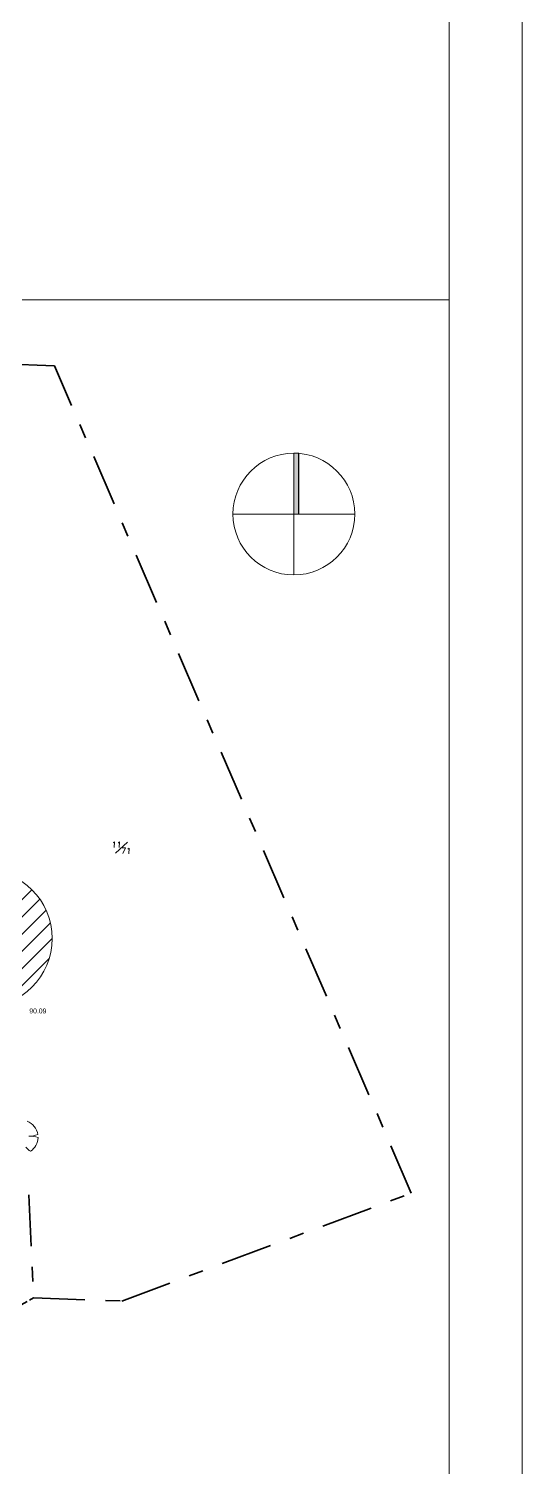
# Model space of a CAD drawing. Header units: centimetres. Extents: x 0 to 44.8, y 0 to 29.7.
# Drawn here: x 38.62 to 42, y 4.99 to 14.86 of the extents above; entities that cross this region are included whole.
import ezdxf
from ezdxf.xclip import XClip

# ---------------------------------------------------------------- set-up
doc = ezdxf.new("R2010")
doc.units = ezdxf.units.CM
doc.header["$MEASUREMENT"] = 0
doc.header["$XCLIPFRAME"] = 0
doc.linetypes.add('9948', pattern=[75, 50, -25])
doc.linetypes.add('Doppelstrichlinie', pattern=[1.093611, 0.529167, -0.211667, 0.141111, -0.211667])
for name, color, linetype in [('A-Fenster Türen', 7, 'Continuous'), ('AB-01_Lageplan_1_0', 7, 'Continuous'), ('AB-01_Lageplan_1_Ebene 500', 7, 'Continuous'), ('AB-01_Lageplan_1_Ebene 510', 7, 'Continuous'), ('AB-01_Lageplan_1_Ebene 7000', 7, 'Continuous'), ('AB-01_Lageplan_1_Ebene 8001', 7, 'Continuous'), ('Layout-Plankopf.Layout', 7, 'Continuous'), ('Layout-Zeichnung.Layout', 7, 'Continuous')]:
    doc.layers.add(name, color=color, linetype=linetype)
doc.styles.add('ERSTELLTER_STIL_2', font='Simplex.shx')
doc.styles.add('ERSTELLTER_STIL_3', font='')
doc.styles.get('ERSTELLTER_STIL_3').set_extended_font_data('Arial')

# ---------------------------------------------------------------- blocks, each defined once
blk = doc.blocks.new('Zeichnung_1_1', base_point=(36.7453, 8.7483))
at = {"layer": 'AB-01_Lageplan_1_0', "linetype": 'Continuous', "lineweight": 0, "true_color": 0x000000}
blk.add_hatch(color=18, dxfattribs=at).paths.add_polyline_path([(40.4709, 11.5288), (40.4709, 11.9461), (40.4364, 11.9461), (40.4364, 11.5288)])
at = {"layer": 'AB-01_Lageplan_1_0', "color": 7, "linetype": 'Continuous', "lineweight": 13, "ltscale": 0.666667, "flags": 128}
blk.add_lwpolyline([(40.4709, 11.5288), (40.4709, 11.9461), (40.4364, 11.9461), (40.4364, 11.5288)], close=True, dxfattribs=at)
at = {"layer": 'AB-01_Lageplan_1_Ebene 510', "color": 1, "linetype": 'Doppelstrichlinie', "lineweight": 35, "ltscale": 0.666667, "true_color": 0xe60000}
for p, q in [((38.7966, 12.5461), (37.9964, 12.5751)), ((41.2406, 6.8734), (38.7966, 12.5461)), ((38.6203, 6.8623), (38.6528, 6.1553)), ((39.2572, 6.1343), (41.2406, 6.8734)), ((37.4439, 5.4953), (38.6264, 6.1409)), ((38.6264, 6.1409), (38.6528, 6.1553)), ((38.6528, 6.1553), (39.2572, 6.1343))]:
    blk.add_line(p, q, dxfattribs=at)
at = {"layer": 'AB-01_Lageplan_1_Ebene 7000', "color": 94, "linetype": 'Continuous', "lineweight": 18, "ltscale": 0.666667, "true_color": 0x00a800}
for centre, radius, start, end in [((38.5688, 7.2582), 0.1155, 8.50407, 69.35102), ((38.6197, 7.4409), 0.1773, 270.4655, 290.90433), ((38.6346, 7.1371), 0.1272, 67.07126, 96.07481), ((38.5675, 7.2576), 0.1167, 304.02717, 358.35124), ((38.6934, 7.2579), 0.1143, 216.38177, 238.02343)]:
    blk.add_arc(centre, radius, start, end, dxfattribs=at)
at = {"layer": 'AB-01_Lageplan_1_Ebene 8001', "color": 7, "linetype": 'Continuous', "lineweight": 13, "ltscale": 0.666667}
for p, q in [((40.4364, 11.1114), (40.4364, 11.9461)), ((40.8538, 11.5288), (40.0191, 11.5288))]:
    blk.add_line(p, q, dxfattribs=at)
at = {"layer": 'AB-01_Lageplan_1_Ebene 8001', "color": 7, "linetype": 'Continuous', "lineweight": 25, "ltscale": 0.666667}
blk.add_line((40.4709, 11.5288), (40.4709, 11.9461), dxfattribs=at)
at = {"layer": 'AB-01_Lageplan_1_Ebene 8001', "color": 220, "linetype": '9948', "lineweight": 18, "ltscale": 0.666667, "true_color": 0xff00d6}
for p, q in [((37.9754, 8.286), (38.6427, 8.9532)), ((38.0396, 8.2323), (38.6963, 8.889)), ((38.1148, 8.1896), (38.739, 8.8138)), ((38.2029, 8.1599), (38.7688, 8.7257)), ((38.3087, 8.1478), (38.7809, 8.62)), ((38.4472, 8.1685), (38.7602, 8.4815))]:
    blk.add_line(p, q, dxfattribs=at)
at = {"layer": 'AB-01_Lageplan_1_Ebene 8001', "color": 7, "linetype": 'Continuous', "lineweight": 13, "ltscale": 0.666667}
blk.add_circle((40.4364, 11.5288), 0.4174, dxfattribs=at)
at = {"layer": 'AB-01_Lageplan_1_Ebene 8001', "color": 220, "linetype": '9948', "lineweight": 18, "ltscale": 0.666667, "true_color": 0xff00d6}
blk.add_circle((38.3091, 8.6196), 0.4718, dxfattribs=at)
at = {"layer": 'AB-01_Lageplan_1_Ebene 500', "color": 7, "linetype": 'Continuous', "lineweight": 13, "insert": (38.6248, 8.1056), "char_height": 0.033333, "attachment_point": 7, "style": 'ERSTELLTER_STIL_3'}
blk.add_mtext('\\A1;{\\pql;\\fArial|b0|i0|c0|p38;90.09}', dxfattribs=at)
at = {"layer": 'AB-01_Lageplan_1_Ebene 510', "color": 7, "linetype": 'Continuous', "lineweight": 13, "insert": (39.1878, 9.2442), "char_height": 0.059524, "attachment_point": 4, "rotation": 357.65056, "style": 'ERSTELLTER_STIL_2'}
blk.add_mtext('\\A1;{\\pql;\\FSimplex.shx;{\\H.66x;\\S11#71;}}', dxfattribs=at)
blk = doc.blocks.new('Planrahmen 25[1]', base_point=(42, 0))
at = {"layer": 'Layout-Plankopf.Layout', "color": 7, "linetype": 'Continuous', "lineweight": 13, "ltscale": 10}
for p, q in [((42, 29.7), (42, 0)), ((41.5, 29.2), (41.5, 0.5))]:
    blk.add_line(p, q, dxfattribs=at)

msp = doc.modelspace()

# ---------------------------------------------------------------- linework, layer by layer
at = {"layer": 'A-Fenster Türen', "color": 7, "linetype": 'Continuous', "lineweight": 13, "ltscale": 10}
msp.add_lwpolyline([(32, 4.5), (41.5, 4.5), (41.5, 12.9966), (32, 12.9966)], close=True, dxfattribs=at)

# ---------------------------------------------------------------- block references
at = {"layer": 'Layout-Plankopf.Layout', "color": 7, "linetype": 'Continuous', "lineweight": 18, "ltscale": 10}
msp.add_blockref('Planrahmen 25[1]', (42, 0), dxfattribs=at)
at = {"layer": 'Layout-Zeichnung.Layout', "color": 7, "linetype": 'Continuous', "lineweight": 13, "ltscale": 10}
ref = msp.add_blockref('Zeichnung_1_1', (36.7453, 8.7483), dxfattribs=at)
XClip(ref).set_block_clipping_path([(32.25, 4.75), (41.2406126, 12.7466466666)])

# ---------------------------------------------------------------- texts
at = {"layer": 'Layout-Plankopf.Layout', "color": 7, "linetype": 'Continuous', "lineweight": 13, "insert": (36.4817, 26.2152), "char_height": 0.2, "width": 5.004356, "attachment_point": 1, "line_spacing_factor": 0.94007, "style": 'ERSTELLTER_STIL_3'}
msp.add_mtext('\\A1;{\\pql;\\fArial|b0|i0|c0|p38;Abstimmungen Denkmalschutz:\\P\\pql;\\fArial|b0|i0|c0|p38;\\P\\pql;\\fArial|b0|i0|c0|p38;\\L\\LErdgeschoss\\P\\pql;\\fArial|b0|i0|c0|p38;\\P\\pql;\\pt0.25;\\fArial|b0|i0|c0|p38;- ^IIm Eingangsbereich und in Teilen unter der Bestandstreppe soll der Ziegelboden erhalten bleiben.\\P\\pql;\\pt0.25;\\fArial|b0|i0|c0|p38;\\P\\pql;\\pt0.25;\\fArial|b0|i0|c0|p38;- ^IDie Sichtbarkeit der Ziegelstruktur an den Gewölbedecken in Abhängigkeit der Ziegelqualität soll möglichst erhalten bleiben\\P\\pql;\\pt0.25;\\fArial|b0|i0|c0|p38;^I- alternativ: Deckenputz möglich\\P\\pql;\\pt0.25;\\fArial|b0|i0|c0|p38;\\P\\pql;\\pt0.25;\\fArial|b0|i0|c0|p38;- ^IFreistehende Säulen sollen einen Brandschutzanstrich erhalten.\\P\\pql;\\pt0.25;\\fArial|b0|i0|c0|p38;\\P\\pql;\\pt0.25;\\fArial|b0|i0|c0|p38;- ^I\\fArial|b0|i0|c0|p38;Rückzubauende\\fArial|b0|i0|c0|p38; Feuerstellen sind zu dokumentieren.\\P\\pql;\\pt0.25;\\fArial|b0|i0|c0|p38;\\P\\pql;\\pt0.25;\\fArial|b0|i0|c0|p38;\\P\\pql;\\pt0.25;\\fArial|b0|i0|c0|p38;\\L\\LDachgeschoss und Ansichten\\P\\pql;\\pt0.25;\\fArial|b0|i0|c0|p38;\\P\\pql;\\pt0.25;\\fArial|b0|i0|c0|p38;- ^IFür die Errichtung der neuen Schleppgauben ist die Dachneigung der Schleppgauben im Bestand möglichst nahe nachzuempfinden.\\P\\pql;\\pt0.25;\\fArial|b0|i0|c0|p38;\\P\\pql;\\pt0.25;\\fArial|b0|i0|c0|p38;\\L\\LAußenanlagen\\P\\pql;\\pt0.25;\\fArial|b0|i0|c0|p38;\\P\\pql;\\pt0.25;\\fArial|b0|i0|c0|p38;- ^IIn den Eingangsbereichen und Terrassen außen sollten im Bestand vorhandene Ziegelsteine für den Belag wiederverwendet und zur Ergänzung nachempfunden werden. Ein Materialwechsel in bspw. Holz ist nicht gewünscht.}', dxfattribs=at)

doc.saveas('drawing.dxf')
